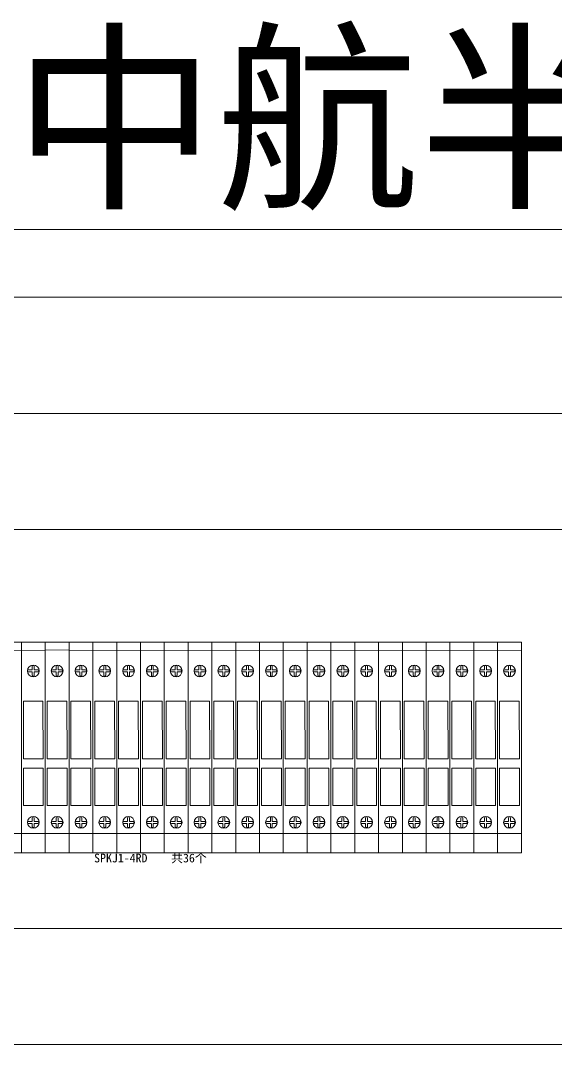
# Model space of a CAD drawing. Extents: x 38255 to 47052, y -6758 to -3353.
# Drawn here: x 43521 to 43798, y -4748 to -4219 of the extents above; entities that cross this region are included whole.
import ezdxf

# ---------------------------------------------------------------- set-up
doc = ezdxf.new("R2010")
doc.units = 0
doc.header["$MEASUREMENT"] = 0
doc.layers.add('frame', color=7, linetype='Continuous', lineweight=15)
doc.styles.add('样式 0', font='')
doc.styles.get('样式 0').set_extended_font_data('KaiTi_GB2312')
doc.dimstyles.new('AM_ISO', dxfattribs={"dimtxt": 5.5, "dimasz": 2.5, "dimexe": 1.25, "dimexo": 0.5, "dimgap": 0.5, "dimtad": 1, "dimdsep": 46, "dimtxsty": 'Standard', "dimcen": 0, "dimclrd": 5, "dimclre": 5, "dimclrt": 1, "dimadec": 0, "dimazin": 2, "dimtp": 0.1, "dimtm": 0.1, "dimtfac": 0.71, "dimtmove": 0, "dimatfit": 3, "dimfxl": 1, "dimlwd": -1, "dimlwe": -1, "dimarcsym": 0})

# ---------------------------------------------------------------- blocks, each defined once
blk = doc.blocks.new('*D158')
at = {"layer": 'Defpoints', "color": 0, "lineweight": 0}
for p in [(44638.88, -4326.81), (41758.88, -4361.88), (44638.88, -4361.88)]:
    blk.add_point(p, dxfattribs=at)
at = {"layer": 'frame', "color": 5}
for p, q in [((41758.88, -4361.38), (41758.88, -4325.56)), ((41761.38, -4326.81), (44636.38, -4326.81)), ((44638.88, -4361.38), (44638.88, -4325.56))]:
    blk.add_line(p, q, dxfattribs=at)
at = {"layer": 'frame', "color": 5, "lineweight": 0}
for points in [[(41761.38, -4326.4), (41761.38, -4327.23), (41758.88, -4326.81)], [(44636.38, -4327.23), (44636.38, -4326.4), (44638.88, -4326.81)]]:
    blk.add_solid(points, dxfattribs=at)
at = {"layer": 'frame', "color": 1, "lineweight": 0, "insert": (43203.95, -4323.56), "char_height": 5.5, "attachment_point": 5}
blk.add_mtext('2880', dxfattribs=at)

msp = doc.modelspace()

# ---------------------------------------------------------------- linework, layer by layer
at = {"lineweight": 0}
for p, q in [((43521.976, -4540.11), (43525.876, -4540.11)), ((43534.276, -4544.142), (43546.576, -4543.992)), ((43546.576, -4540.11), (43550.476, -4540.11)), ((43558.876, -4540.11), (43562.776, -4540.11)), ((43571.176, -4540.11), (43575.076, -4540.11)), ((43583.476, -4540.11), (43587.376, -4540.11)), ((43595.776, -4540.11), (43599.676, -4540.11)), ((43608.076, -4540.11), (43611.976, -4540.11)), ((43620.376, -4540.11), (43624.276, -4540.11)), ((43632.676, -4540.11), (43636.576, -4540.11)), ((43644.976, -4540.11), (43648.876, -4540.11)), ((43657.276, -4540.11), (43661.176, -4540.11)), ((43669.576, -4540.11), (43673.476, -4540.11)), ((43681.876, -4540.11), (43685.776, -4540.11)), ((43694.176, -4540.11), (43698.076, -4540.11)), ((43706.476, -4540.11), (43710.376, -4540.11)), ((43718.776, -4540.11), (43722.676, -4540.11)), ((43731.084, -4540.11), (43734.984, -4540.11)), ((43743.384, -4540.11), (43747.284, -4540.11)), ((43755.684, -4540.11), (43759.584, -4540.11)), ((43767.984, -4540.11), (43771.884, -4540.11)), ((43509.676, -4544.293), (43521.976, -4544.142)), ((43521.976, -4544.293), (43534.276, -4544.142)), ((43534.276, -4545.262), (43534.276, -4562.158)), ((43546.576, -4544.293), (43558.876, -4544.142)), ((43558.876, -4544.293), (43571.176, -4544.142)), ((43571.176, -4544.293), (43583.476, -4544.142)), ((43583.476, -4544.293), (43595.776, -4544.142)), ((43595.776, -4544.293), (43608.076, -4544.142)), ((43608.076, -4544.293), (43620.376, -4544.142)), ((43620.376, -4544.293), (43632.676, -4544.142)), ((43632.676, -4544.293), (43644.976, -4544.142)), ((43644.976, -4544.293), (43657.276, -4544.142)), ((43657.276, -4544.293), (43669.576, -4544.142)), ((43669.576, -4544.293), (43681.876, -4544.142)), ((43681.876, -4544.293), (43694.176, -4544.142)), ((43694.176, -4544.293), (43706.476, -4544.142)), ((43706.476, -4544.293), (43718.776, -4544.142)), ((43718.776, -4544.293), (43731.076, -4544.142)), ((43731.076, -4545.262), (43731.076, -4562.158)), ((43731.084, -4544.293), (43743.384, -4544.142)), ((43743.384, -4544.293), (43755.684, -4544.142)), ((43755.684, -4544.293), (43767.984, -4544.142)), ((43767.984, -4544.293), (43780.284, -4544.142)), ((43780.284, -4545.262), (43780.284, -4562.158)), ((43509.676, -4638.862), (43521.976, -4638.862)), ((43521.976, -4638.862), (43534.276, -4638.862)), ((43534.276, -4638.862), (43546.576, -4638.862)), ((43546.576, -4638.862), (43558.876, -4638.862)), ((43558.876, -4638.862), (43571.176, -4638.862)), ((43571.176, -4638.862), (43583.476, -4638.862)), ((43583.476, -4638.862), (43595.776, -4638.862)), ((43595.776, -4638.862), (43608.076, -4638.862)), ((43608.076, -4638.862), (43620.376, -4638.862)), ((43620.376, -4638.862), (43632.676, -4638.862)), ((43632.676, -4638.862), (43644.976, -4638.862)), ((43644.976, -4638.862), (43657.276, -4638.862)), ((43657.276, -4638.862), (43669.576, -4638.862)), ((43669.576, -4638.862), (43681.876, -4638.862)), ((43681.876, -4638.862), (43694.176, -4638.862)), ((43694.176, -4638.862), (43706.476, -4638.862)), ((43706.476, -4638.862), (43718.776, -4638.862)), ((43718.776, -4638.862), (43731.076, -4638.862)), ((43731.084, -4638.862), (43743.384, -4638.862)), ((43743.384, -4638.862), (43755.684, -4638.862)), ((43755.684, -4638.862), (43767.984, -4638.862)), ((43767.984, -4638.862), (43780.284, -4638.862))]:
    msp.add_line(p, q, dxfattribs=at)
for points in [[(43509.676, -4540.11), (43521.976, -4540.11), (43521.976, -4648.86), (43509.676, -4648.86)], [(43521.976, -4540.11), (43534.276, -4540.11), (43534.276, -4648.86), (43521.976, -4648.86)], [(43534.276, -4540.11), (43546.576, -4540.11), (43546.576, -4648.86), (43534.276, -4648.86)], [(43546.576, -4540.11), (43558.876, -4540.11), (43558.876, -4648.86), (43546.576, -4648.86)], [(43558.876, -4540.11), (43571.176, -4540.11), (43571.176, -4648.86), (43558.876, -4648.86)], [(43571.176, -4540.11), (43583.476, -4540.11), (43583.476, -4648.86), (43571.176, -4648.86)], [(43583.476, -4540.11), (43595.776, -4540.11), (43595.776, -4648.86), (43583.476, -4648.86)], [(43595.776, -4540.11), (43608.076, -4540.11), (43608.076, -4648.86), (43595.776, -4648.86)], [(43608.076, -4540.11), (43620.376, -4540.11), (43620.376, -4648.86), (43608.076, -4648.86)], [(43620.376, -4540.11), (43632.676, -4540.11), (43632.676, -4648.86), (43620.376, -4648.86)], [(43632.676, -4540.11), (43644.976, -4540.11), (43644.976, -4648.86), (43632.676, -4648.86)], [(43644.976, -4540.11), (43657.276, -4540.11), (43657.276, -4648.86), (43644.976, -4648.86)], [(43657.276, -4540.11), (43669.576, -4540.11), (43669.576, -4648.86), (43657.276, -4648.86)], [(43669.576, -4540.11), (43681.876, -4540.11), (43681.876, -4648.86), (43669.576, -4648.86)], [(43681.876, -4540.11), (43694.176, -4540.11), (43694.176, -4648.86), (43681.876, -4648.86)], [(43694.176, -4540.11), (43706.476, -4540.11), (43706.476, -4648.86), (43694.176, -4648.86)], [(43706.476, -4540.11), (43718.776, -4540.11), (43718.776, -4648.86), (43706.476, -4648.86)], [(43718.776, -4540.11), (43731.076, -4540.11), (43731.076, -4648.86), (43718.776, -4648.86)], [(43731.084, -4540.11), (43743.384, -4540.11), (43743.384, -4648.86), (43731.084, -4648.86)], [(43743.384, -4540.11), (43755.684, -4540.11), (43755.684, -4648.86), (43743.384, -4648.86)], [(43755.684, -4540.11), (43767.984, -4540.11), (43767.984, -4648.86), (43755.684, -4648.86)], [(43767.984, -4540.11), (43780.284, -4540.11), (43780.284, -4648.86), (43767.984, -4648.86)], [(43522.974, -4570.424), (43533.099, -4570.49), (43533.264, -4600.305), (43522.974, -4600.305)], [(43535.274, -4570.424), (43545.399, -4570.49), (43545.564, -4600.305), (43535.274, -4600.305)], [(43547.574, -4570.424), (43557.699, -4570.49), (43557.864, -4600.305), (43547.574, -4600.305)], [(43559.874, -4570.424), (43569.999, -4570.49), (43570.164, -4600.305), (43559.874, -4600.305)], [(43572.174, -4570.424), (43582.299, -4570.49), (43582.464, -4600.305), (43572.174, -4600.305)], [(43584.474, -4570.424), (43594.599, -4570.49), (43594.764, -4600.305), (43584.474, -4600.305)], [(43596.774, -4570.424), (43606.899, -4570.49), (43607.064, -4600.305), (43596.774, -4600.305)], [(43609.074, -4570.424), (43619.199, -4570.49), (43619.364, -4600.305), (43609.074, -4600.305)], [(43621.374, -4570.424), (43631.499, -4570.49), (43631.664, -4600.305), (43621.374, -4600.305)], [(43633.674, -4570.424), (43643.799, -4570.49), (43643.964, -4600.305), (43633.674, -4600.305)], [(43645.974, -4570.424), (43656.099, -4570.49), (43656.264, -4600.305), (43645.974, -4600.305)], [(43658.274, -4570.424), (43668.399, -4570.49), (43668.564, -4600.305), (43658.274, -4600.305)], [(43670.574, -4570.424), (43680.699, -4570.49), (43680.864, -4600.305), (43670.574, -4600.305)], [(43682.874, -4570.424), (43692.999, -4570.49), (43693.164, -4600.305), (43682.874, -4600.305)], [(43695.174, -4570.424), (43705.299, -4570.49), (43705.464, -4600.305), (43695.174, -4600.305)], [(43707.474, -4570.424), (43717.599, -4570.49), (43717.764, -4600.305), (43707.474, -4600.305)], [(43719.774, -4570.424), (43729.899, -4570.49), (43730.064, -4600.305), (43719.774, -4600.305)], [(43732.082, -4570.424), (43742.207, -4570.49), (43742.372, -4600.305), (43732.082, -4600.305)], [(43744.382, -4570.424), (43754.507, -4570.49), (43754.672, -4600.305), (43744.382, -4600.305)], [(43756.682, -4570.424), (43766.807, -4570.49), (43766.972, -4600.305), (43756.682, -4600.305)], [(43768.982, -4570.424), (43779.107, -4570.49), (43779.272, -4600.305), (43768.982, -4600.305)], [(43522.974, -4605.093), (43533.264, -4605.093), (43533.264, -4624.382), (43522.974, -4624.382)], [(43535.274, -4605.093), (43545.564, -4605.093), (43545.564, -4624.382), (43535.274, -4624.382)], [(43547.574, -4605.093), (43557.864, -4605.093), (43557.864, -4624.382), (43547.574, -4624.382)], [(43559.874, -4605.093), (43570.164, -4605.093), (43570.164, -4624.382), (43559.874, -4624.382)], [(43572.174, -4605.093), (43582.464, -4605.093), (43582.464, -4624.382), (43572.174, -4624.382)], [(43584.474, -4605.093), (43594.764, -4605.093), (43594.764, -4624.382), (43584.474, -4624.382)], [(43596.774, -4605.093), (43607.064, -4605.093), (43607.064, -4624.382), (43596.774, -4624.382)], [(43609.074, -4605.093), (43619.364, -4605.093), (43619.364, -4624.382), (43609.074, -4624.382)], [(43621.374, -4605.093), (43631.664, -4605.093), (43631.664, -4624.382), (43621.374, -4624.382)], [(43633.674, -4605.093), (43643.964, -4605.093), (43643.964, -4624.382), (43633.674, -4624.382)], [(43645.974, -4605.093), (43656.264, -4605.093), (43656.264, -4624.382), (43645.974, -4624.382)], [(43658.274, -4605.093), (43668.564, -4605.093), (43668.564, -4624.382), (43658.274, -4624.382)], [(43670.574, -4605.093), (43680.864, -4605.093), (43680.864, -4624.382), (43670.574, -4624.382)], [(43682.874, -4605.093), (43693.164, -4605.093), (43693.164, -4624.382), (43682.874, -4624.382)], [(43695.174, -4605.093), (43705.464, -4605.093), (43705.464, -4624.382), (43695.174, -4624.382)], [(43707.474, -4605.093), (43717.764, -4605.093), (43717.764, -4624.382), (43707.474, -4624.382)], [(43719.774, -4605.093), (43730.064, -4605.093), (43730.064, -4624.382), (43719.774, -4624.382)], [(43732.082, -4605.093), (43742.372, -4605.093), (43742.372, -4624.382), (43732.082, -4624.382)], [(43744.382, -4605.093), (43754.672, -4605.093), (43754.672, -4624.382), (43744.382, -4624.382)], [(43756.682, -4605.093), (43766.972, -4605.093), (43766.972, -4624.382), (43756.682, -4624.382)], [(43768.982, -4605.093), (43779.272, -4605.093), (43779.272, -4624.382), (43768.982, -4624.382)]]:
    msp.add_lwpolyline(points, close=True, dxfattribs=at)
for points in [[(43525.681, -4554.4), (43527.181, -4554.4), (43527.577, -4554.402)], [(43527.585, -4554.395), (43527.585, -4552.5)], [(43528.593, -4552.5), (43528.593, -4552.5), (43528.593, -4554.395)], [(43528.593, -4554.395), (43530.093, -4554.395), (43530.488, -4554.397)], [(43537.981, -4554.4), (43539.481, -4554.4), (43539.877, -4554.402)], [(43539.885, -4554.395), (43539.885, -4552.5)], [(43540.893, -4552.5), (43540.893, -4552.5), (43540.893, -4554.395)], [(43540.893, -4554.395), (43542.393, -4554.395), (43542.788, -4554.397)], [(43550.281, -4554.4), (43551.781, -4554.4), (43552.177, -4554.402)], [(43552.185, -4554.395), (43552.185, -4552.5)], [(43553.193, -4552.5), (43553.193, -4552.5), (43553.193, -4554.395)], [(43553.193, -4554.395), (43554.693, -4554.395), (43555.088, -4554.397)], [(43562.581, -4554.4), (43564.081, -4554.4), (43564.477, -4554.402)], [(43564.485, -4554.395), (43564.485, -4552.5)], [(43565.493, -4552.5), (43565.493, -4552.5), (43565.493, -4554.395)], [(43565.493, -4554.395), (43566.993, -4554.395), (43567.388, -4554.397)], [(43574.881, -4554.4), (43576.381, -4554.4), (43576.777, -4554.402)], [(43576.785, -4554.395), (43576.785, -4552.5)], [(43577.793, -4552.5), (43577.793, -4552.5), (43577.793, -4554.395)], [(43577.793, -4554.395), (43579.293, -4554.395), (43579.688, -4554.397)], [(43587.181, -4554.4), (43588.681, -4554.4), (43589.077, -4554.402)], [(43589.085, -4554.395), (43589.085, -4552.5)], [(43590.093, -4552.5), (43590.093, -4552.5), (43590.093, -4554.395)], [(43590.093, -4554.395), (43591.593, -4554.395), (43591.988, -4554.397)], [(43599.481, -4554.4), (43600.981, -4554.4), (43601.377, -4554.402)], [(43601.385, -4554.395), (43601.385, -4552.5)], [(43602.393, -4552.5), (43602.393, -4552.5), (43602.393, -4554.395)], [(43602.393, -4554.395), (43603.893, -4554.395), (43604.288, -4554.397)], [(43611.781, -4554.4), (43613.281, -4554.4), (43613.677, -4554.402)], [(43613.685, -4554.395), (43613.685, -4552.5)], [(43614.693, -4552.5), (43614.693, -4552.5), (43614.693, -4554.395)], [(43614.693, -4554.395), (43616.193, -4554.395), (43616.588, -4554.397)], [(43624.081, -4554.4), (43625.581, -4554.4), (43625.977, -4554.402)], [(43625.985, -4554.395), (43625.985, -4552.5)], [(43626.993, -4552.5), (43626.993, -4552.5), (43626.993, -4554.395)], [(43626.993, -4554.395), (43628.493, -4554.395), (43628.888, -4554.397)], [(43636.381, -4554.4), (43637.881, -4554.4), (43638.277, -4554.402)], [(43638.285, -4554.395), (43638.285, -4552.5)], [(43639.293, -4552.5), (43639.293, -4552.5), (43639.293, -4554.395)], [(43639.293, -4554.395), (43640.793, -4554.395), (43641.188, -4554.397)], [(43648.681, -4554.4), (43650.181, -4554.4), (43650.577, -4554.402)], [(43650.585, -4554.395), (43650.585, -4552.5)], [(43651.593, -4552.5), (43651.593, -4552.5), (43651.593, -4554.395)], [(43651.593, -4554.395), (43653.093, -4554.395), (43653.488, -4554.397)], [(43660.981, -4554.4), (43662.481, -4554.4), (43662.877, -4554.402)], [(43662.885, -4554.395), (43662.885, -4552.5)], [(43663.893, -4552.5), (43663.893, -4552.5), (43663.893, -4554.395)], [(43663.893, -4554.395), (43665.393, -4554.395), (43665.788, -4554.397)], [(43673.281, -4554.4), (43674.781, -4554.4), (43675.177, -4554.402)], [(43675.185, -4554.395), (43675.185, -4552.5)], [(43676.193, -4552.5), (43676.193, -4552.5), (43676.193, -4554.395)], [(43676.193, -4554.395), (43677.693, -4554.395), (43678.088, -4554.397)], [(43685.581, -4554.4), (43687.081, -4554.4), (43687.477, -4554.402)], [(43687.485, -4554.395), (43687.485, -4552.5)], [(43688.493, -4552.5), (43688.493, -4552.5), (43688.493, -4554.395)], [(43688.493, -4554.395), (43689.993, -4554.395), (43690.388, -4554.397)], [(43697.881, -4554.4), (43699.381, -4554.4), (43699.777, -4554.402)], [(43699.785, -4554.395), (43699.785, -4552.5)], [(43700.793, -4552.5), (43700.793, -4552.5), (43700.793, -4554.395)], [(43700.793, -4554.395), (43702.293, -4554.395), (43702.688, -4554.397)], [(43710.181, -4554.4), (43711.681, -4554.4), (43712.077, -4554.402)], [(43712.085, -4554.395), (43712.085, -4552.5)], [(43713.093, -4552.5), (43713.093, -4552.5), (43713.093, -4554.395)], [(43713.093, -4554.395), (43714.593, -4554.395), (43714.988, -4554.397)], [(43722.481, -4554.4), (43723.981, -4554.4), (43724.377, -4554.402)], [(43724.385, -4554.395), (43724.385, -4552.5)], [(43725.393, -4552.5), (43725.393, -4552.5), (43725.393, -4554.395)], [(43725.393, -4554.395), (43726.893, -4554.395), (43727.288, -4554.397)], [(43734.789, -4554.4), (43736.289, -4554.4), (43736.685, -4554.402)], [(43736.693, -4554.395), (43736.693, -4552.5)], [(43737.701, -4552.5), (43737.701, -4552.5), (43737.701, -4554.395)], [(43737.701, -4554.395), (43739.201, -4554.395), (43739.597, -4554.397)], [(43747.089, -4554.4), (43748.589, -4554.4), (43748.985, -4554.402)], [(43748.993, -4554.395), (43748.993, -4552.5)], [(43750.001, -4552.5), (43750.001, -4552.5), (43750.001, -4554.395)], [(43750.001, -4554.395), (43751.501, -4554.395), (43751.897, -4554.397)], [(43759.389, -4554.4), (43760.889, -4554.4), (43761.285, -4554.402)], [(43761.293, -4554.395), (43761.293, -4552.5)], [(43762.301, -4552.5), (43762.301, -4552.5), (43762.301, -4554.395)], [(43762.301, -4554.395), (43763.801, -4554.395), (43764.197, -4554.397)], [(43771.689, -4554.4), (43773.189, -4554.4), (43773.585, -4554.402)], [(43773.593, -4554.395), (43773.593, -4552.5)], [(43774.601, -4552.5), (43774.601, -4552.5), (43774.601, -4554.395)], [(43774.601, -4554.395), (43776.101, -4554.395), (43776.497, -4554.397)], [(43527.577, -4555.407), (43525.681, -4555.405)], [(43527.591, -4557.177), (43527.585, -4557.177), (43527.585, -4555.399)], [(43530.488, -4555.402), (43528.593, -4555.4)], [(43528.593, -4555.4), (43528.593, -4557.177)], [(43539.877, -4555.407), (43537.981, -4555.405)], [(43539.891, -4557.177), (43539.885, -4557.177), (43539.885, -4555.399)], [(43542.788, -4555.402), (43540.893, -4555.4)], [(43540.893, -4555.4), (43540.893, -4557.177)], [(43552.177, -4555.407), (43550.281, -4555.405)], [(43552.191, -4557.177), (43552.185, -4557.177), (43552.185, -4555.399)], [(43555.088, -4555.402), (43553.193, -4555.4)], [(43553.193, -4555.4), (43553.193, -4557.177)], [(43564.477, -4555.407), (43562.581, -4555.405)], [(43564.491, -4557.177), (43564.485, -4557.177), (43564.485, -4555.399)], [(43567.388, -4555.402), (43565.493, -4555.4)], [(43565.493, -4555.4), (43565.493, -4557.177)], [(43576.777, -4555.407), (43574.881, -4555.405)], [(43576.791, -4557.177), (43576.785, -4557.177), (43576.785, -4555.399)], [(43579.688, -4555.402), (43577.793, -4555.4)], [(43577.793, -4555.4), (43577.793, -4557.177)], [(43589.077, -4555.407), (43587.181, -4555.405)], [(43589.091, -4557.177), (43589.085, -4557.177), (43589.085, -4555.399)], [(43591.988, -4555.402), (43590.093, -4555.4)], [(43590.093, -4555.4), (43590.093, -4557.177)], [(43601.377, -4555.407), (43599.481, -4555.405)], [(43601.391, -4557.177), (43601.385, -4557.177), (43601.385, -4555.399)], [(43604.288, -4555.402), (43602.393, -4555.4)], [(43602.393, -4555.4), (43602.393, -4557.177)], [(43613.677, -4555.407), (43611.781, -4555.405)], [(43613.691, -4557.177), (43613.685, -4557.177), (43613.685, -4555.399)], [(43616.588, -4555.402), (43614.693, -4555.4)], [(43614.693, -4555.4), (43614.693, -4557.177)], [(43625.977, -4555.407), (43624.081, -4555.405)], [(43625.991, -4557.177), (43625.985, -4557.177), (43625.985, -4555.399)], [(43628.888, -4555.402), (43626.993, -4555.4)], [(43626.993, -4555.4), (43626.993, -4557.177)], [(43638.277, -4555.407), (43636.381, -4555.405)], [(43638.291, -4557.177), (43638.285, -4557.177), (43638.285, -4555.399)], [(43641.188, -4555.402), (43639.293, -4555.4)], [(43639.293, -4555.4), (43639.293, -4557.177)], [(43650.577, -4555.407), (43648.681, -4555.405)], [(43650.591, -4557.177), (43650.585, -4557.177), (43650.585, -4555.399)], [(43653.488, -4555.402), (43651.593, -4555.4)], [(43651.593, -4555.4), (43651.593, -4557.177)], [(43662.877, -4555.407), (43660.981, -4555.405)], [(43662.891, -4557.177), (43662.885, -4557.177), (43662.885, -4555.399)], [(43665.788, -4555.402), (43663.893, -4555.4)], [(43663.893, -4555.4), (43663.893, -4557.177)], [(43675.177, -4555.407), (43673.281, -4555.405)], [(43675.191, -4557.177), (43675.185, -4557.177), (43675.185, -4555.399)], [(43678.088, -4555.402), (43676.193, -4555.4)], [(43676.193, -4555.4), (43676.193, -4557.177)], [(43687.477, -4555.407), (43685.581, -4555.405)], [(43687.491, -4557.177), (43687.485, -4557.177), (43687.485, -4555.399)], [(43690.388, -4555.402), (43688.493, -4555.4)], [(43688.493, -4555.4), (43688.493, -4557.177)], [(43699.777, -4555.407), (43697.881, -4555.405)], [(43699.791, -4557.177), (43699.785, -4557.177), (43699.785, -4555.399)], [(43702.688, -4555.402), (43700.793, -4555.4)], [(43700.793, -4555.4), (43700.793, -4557.177)], [(43712.077, -4555.407), (43710.181, -4555.405)], [(43712.091, -4557.177), (43712.085, -4557.177), (43712.085, -4555.399)], [(43714.988, -4555.402), (43713.093, -4555.4)], [(43713.093, -4555.4), (43713.093, -4557.177)], [(43724.377, -4555.407), (43722.481, -4555.405)], [(43724.391, -4557.177), (43724.385, -4557.177), (43724.385, -4555.399)], [(43727.288, -4555.402), (43725.393, -4555.4)], [(43725.393, -4555.4), (43725.393, -4557.177)], [(43736.685, -4555.407), (43734.789, -4555.405)], [(43736.699, -4557.177), (43736.693, -4557.177), (43736.693, -4555.399)], [(43737.701, -4555.4), (43737.701, -4557.177)], [(43739.597, -4555.402), (43737.701, -4555.4)], [(43748.985, -4555.407), (43747.089, -4555.405)], [(43748.999, -4557.177), (43748.993, -4557.177), (43748.993, -4555.399)], [(43750.001, -4555.4), (43750.001, -4557.177)], [(43751.897, -4555.402), (43750.001, -4555.4)], [(43761.285, -4555.407), (43759.389, -4555.405)], [(43761.299, -4557.177), (43761.293, -4557.177), (43761.293, -4555.399)], [(43762.301, -4555.4), (43762.301, -4557.177)], [(43764.197, -4555.402), (43762.301, -4555.4)], [(43773.585, -4555.407), (43771.689, -4555.405)], [(43773.599, -4557.177), (43773.593, -4557.177), (43773.593, -4555.399)], [(43774.601, -4555.4), (43774.601, -4557.177)], [(43776.497, -4555.402), (43774.601, -4555.4)], [(43525.682, -4632.636), (43527.182, -4632.636), (43527.578, -4632.638)], [(43527.578, -4633.644), (43525.682, -4633.641)], [(43527.586, -4632.631), (43527.586, -4630.737)], [(43527.592, -4635.413), (43527.586, -4635.413), (43527.586, -4633.635)], [(43528.594, -4630.737), (43528.594, -4630.737), (43528.594, -4632.631)], [(43528.594, -4632.631), (43530.094, -4632.631), (43530.49, -4632.633)], [(43530.49, -4633.639), (43528.594, -4633.636)], [(43528.594, -4633.636), (43528.594, -4635.413)], [(43537.982, -4632.636), (43539.482, -4632.636), (43539.878, -4632.638)], [(43539.878, -4633.644), (43537.982, -4633.641)], [(43539.886, -4632.631), (43539.886, -4630.737)], [(43539.892, -4635.413), (43539.886, -4635.413), (43539.886, -4633.635)], [(43540.894, -4630.737), (43540.894, -4630.737), (43540.894, -4632.631)], [(43540.894, -4632.631), (43542.394, -4632.631), (43542.79, -4632.633)], [(43542.79, -4633.639), (43540.894, -4633.636)], [(43540.894, -4633.636), (43540.894, -4635.413)], [(43550.282, -4632.636), (43551.782, -4632.636), (43552.178, -4632.638)], [(43552.178, -4633.644), (43550.282, -4633.641)], [(43552.186, -4632.631), (43552.186, -4630.737)], [(43552.192, -4635.413), (43552.186, -4635.413), (43552.186, -4633.635)], [(43553.194, -4630.737), (43553.194, -4630.737), (43553.194, -4632.631)], [(43553.194, -4632.631), (43554.694, -4632.631), (43555.09, -4632.633)], [(43555.09, -4633.639), (43553.194, -4633.636)], [(43553.194, -4633.636), (43553.194, -4635.413)], [(43562.582, -4632.636), (43564.082, -4632.636), (43564.478, -4632.638)], [(43564.478, -4633.644), (43562.582, -4633.641)], [(43564.486, -4632.631), (43564.486, -4630.737)], [(43564.492, -4635.413), (43564.486, -4635.413), (43564.486, -4633.635)], [(43565.494, -4630.737), (43565.494, -4630.737), (43565.494, -4632.631)], [(43565.494, -4632.631), (43566.994, -4632.631), (43567.39, -4632.633)], [(43567.39, -4633.639), (43565.494, -4633.636)], [(43565.494, -4633.636), (43565.494, -4635.413)], [(43574.882, -4632.636), (43576.382, -4632.636), (43576.778, -4632.638)], [(43576.778, -4633.644), (43574.882, -4633.641)], [(43576.786, -4632.631), (43576.786, -4630.737)], [(43576.792, -4635.413), (43576.786, -4635.413), (43576.786, -4633.635)], [(43577.794, -4630.737), (43577.794, -4630.737), (43577.794, -4632.631)], [(43577.794, -4632.631), (43579.294, -4632.631), (43579.69, -4632.633)], [(43579.69, -4633.639), (43577.794, -4633.636)], [(43577.794, -4633.636), (43577.794, -4635.413)], [(43587.182, -4632.636), (43588.682, -4632.636), (43589.078, -4632.638)], [(43589.078, -4633.644), (43587.182, -4633.641)], [(43589.086, -4632.631), (43589.086, -4630.737)], [(43589.092, -4635.413), (43589.086, -4635.413), (43589.086, -4633.635)], [(43590.094, -4630.737), (43590.094, -4630.737), (43590.094, -4632.631)], [(43590.094, -4632.631), (43591.594, -4632.631), (43591.99, -4632.633)], [(43591.99, -4633.639), (43590.094, -4633.636)], [(43590.094, -4633.636), (43590.094, -4635.413)], [(43599.482, -4632.636), (43600.982, -4632.636), (43601.378, -4632.638)], [(43601.378, -4633.644), (43599.482, -4633.641)], [(43601.386, -4632.631), (43601.386, -4630.737)], [(43601.392, -4635.413), (43601.386, -4635.413), (43601.386, -4633.635)], [(43602.394, -4630.737), (43602.394, -4630.737), (43602.394, -4632.631)], [(43602.394, -4632.631), (43603.894, -4632.631), (43604.29, -4632.633)], [(43604.29, -4633.639), (43602.394, -4633.636)], [(43602.394, -4633.636), (43602.394, -4635.413)], [(43611.782, -4632.636), (43613.282, -4632.636), (43613.678, -4632.638)], [(43613.678, -4633.644), (43611.782, -4633.641)], [(43613.686, -4632.631), (43613.686, -4630.737)], [(43613.692, -4635.413), (43613.686, -4635.413), (43613.686, -4633.635)], [(43614.694, -4630.737), (43614.694, -4630.737), (43614.694, -4632.631)], [(43614.694, -4632.631), (43616.194, -4632.631), (43616.59, -4632.633)], [(43616.59, -4633.639), (43614.694, -4633.636)], [(43614.694, -4633.636), (43614.694, -4635.413)], [(43624.082, -4632.636), (43625.582, -4632.636), (43625.978, -4632.638)], [(43625.978, -4633.644), (43624.082, -4633.641)], [(43625.986, -4632.631), (43625.986, -4630.737)], [(43625.992, -4635.413), (43625.986, -4635.413), (43625.986, -4633.635)], [(43626.994, -4630.737), (43626.994, -4630.737), (43626.994, -4632.631)], [(43626.994, -4632.631), (43628.494, -4632.631), (43628.89, -4632.633)], [(43628.89, -4633.639), (43626.994, -4633.636)], [(43626.994, -4633.636), (43626.994, -4635.413)], [(43636.382, -4632.636), (43637.882, -4632.636), (43638.278, -4632.638)], [(43638.278, -4633.644), (43636.382, -4633.641)], [(43638.286, -4632.631), (43638.286, -4630.737)], [(43638.292, -4635.413), (43638.286, -4635.413), (43638.286, -4633.635)], [(43639.294, -4630.737), (43639.294, -4630.737), (43639.294, -4632.631)], [(43639.294, -4632.631), (43640.794, -4632.631), (43641.19, -4632.633)], [(43641.19, -4633.639), (43639.294, -4633.636)], [(43639.294, -4633.636), (43639.294, -4635.413)], [(43648.682, -4632.636), (43650.182, -4632.636), (43650.578, -4632.638)], [(43650.578, -4633.644), (43648.682, -4633.641)], [(43650.586, -4632.631), (43650.586, -4630.737)], [(43650.592, -4635.413), (43650.586, -4635.413), (43650.586, -4633.635)], [(43651.594, -4630.737), (43651.594, -4630.737), (43651.594, -4632.631)], [(43651.594, -4632.631), (43653.094, -4632.631), (43653.49, -4632.633)], [(43653.49, -4633.639), (43651.594, -4633.636)], [(43651.594, -4633.636), (43651.594, -4635.413)], [(43660.982, -4632.636), (43662.482, -4632.636), (43662.878, -4632.638)], [(43662.878, -4633.644), (43660.982, -4633.641)], [(43662.886, -4632.631), (43662.886, -4630.737)], [(43662.892, -4635.413), (43662.886, -4635.413), (43662.886, -4633.635)], [(43663.894, -4630.737), (43663.894, -4630.737), (43663.894, -4632.631)], [(43663.894, -4632.631), (43665.394, -4632.631), (43665.79, -4632.633)], [(43665.79, -4633.639), (43663.894, -4633.636)], [(43663.894, -4633.636), (43663.894, -4635.413)], [(43673.282, -4632.636), (43674.782, -4632.636), (43675.178, -4632.638)], [(43675.178, -4633.644), (43673.282, -4633.641)], [(43675.186, -4632.631), (43675.186, -4630.737)], [(43675.192, -4635.413), (43675.186, -4635.413), (43675.186, -4633.635)], [(43676.194, -4630.737), (43676.194, -4630.737), (43676.194, -4632.631)], [(43676.194, -4632.631), (43677.694, -4632.631), (43678.09, -4632.633)], [(43678.09, -4633.639), (43676.194, -4633.636)], [(43676.194, -4633.636), (43676.194, -4635.413)], [(43685.582, -4632.636), (43687.082, -4632.636), (43687.478, -4632.638)], [(43687.478, -4633.644), (43685.582, -4633.641)], [(43687.486, -4632.631), (43687.486, -4630.737)], [(43687.492, -4635.413), (43687.486, -4635.413), (43687.486, -4633.635)], [(43688.494, -4630.737), (43688.494, -4630.737), (43688.494, -4632.631)], [(43688.494, -4632.631), (43689.994, -4632.631), (43690.39, -4632.633)], [(43690.39, -4633.639), (43688.494, -4633.636)], [(43688.494, -4633.636), (43688.494, -4635.413)], [(43697.882, -4632.636), (43699.382, -4632.636), (43699.778, -4632.638)], [(43699.778, -4633.644), (43697.882, -4633.641)], [(43699.786, -4632.631), (43699.786, -4630.737)], [(43699.792, -4635.413), (43699.786, -4635.413), (43699.786, -4633.635)], [(43700.794, -4630.737), (43700.794, -4630.737), (43700.794, -4632.631)], [(43700.794, -4632.631), (43702.294, -4632.631), (43702.69, -4632.633)], [(43702.69, -4633.639), (43700.794, -4633.636)], [(43700.794, -4633.636), (43700.794, -4635.413)], [(43710.182, -4632.636), (43711.682, -4632.636), (43712.078, -4632.638)], [(43712.078, -4633.644), (43710.182, -4633.641)], [(43712.086, -4632.631), (43712.086, -4630.737)], [(43712.092, -4635.413), (43712.086, -4635.413), (43712.086, -4633.635)], [(43713.094, -4630.737), (43713.094, -4630.737), (43713.094, -4632.631)], [(43713.094, -4632.631), (43714.594, -4632.631), (43714.99, -4632.633)], [(43714.99, -4633.639), (43713.094, -4633.636)], [(43713.094, -4633.636), (43713.094, -4635.413)], [(43722.482, -4632.636), (43723.982, -4632.636), (43724.378, -4632.638)], [(43724.378, -4633.644), (43722.482, -4633.641)], [(43724.386, -4632.631), (43724.386, -4630.737)], [(43724.392, -4635.413), (43724.386, -4635.413), (43724.386, -4633.635)], [(43725.394, -4630.737), (43725.394, -4630.737), (43725.394, -4632.631)], [(43725.394, -4632.631), (43726.894, -4632.631), (43727.29, -4632.633)], [(43727.29, -4633.639), (43725.394, -4633.636)], [(43725.394, -4633.636), (43725.394, -4635.413)], [(43734.791, -4632.636), (43736.291, -4632.636), (43736.686, -4632.638)], [(43736.686, -4633.644), (43734.791, -4633.641)], [(43736.694, -4632.631), (43736.694, -4630.737)], [(43736.7, -4635.413), (43736.694, -4635.413), (43736.694, -4633.635)], [(43737.702, -4630.737), (43737.702, -4630.737), (43737.702, -4632.631)], [(43737.702, -4632.631), (43739.202, -4632.631), (43739.598, -4632.633)], [(43739.598, -4633.639), (43737.702, -4633.636)], [(43737.702, -4633.636), (43737.702, -4635.413)], [(43747.091, -4632.636), (43748.591, -4632.636), (43748.986, -4632.638)], [(43748.986, -4633.644), (43747.091, -4633.641)], [(43748.994, -4632.631), (43748.994, -4630.737)], [(43749, -4635.413), (43748.994, -4635.413), (43748.994, -4633.635)], [(43750.002, -4630.737), (43750.002, -4630.737), (43750.002, -4632.631)], [(43750.002, -4632.631), (43751.502, -4632.631), (43751.898, -4632.633)], [(43751.898, -4633.639), (43750.002, -4633.636)], [(43750.002, -4633.636), (43750.002, -4635.413)], [(43759.391, -4632.636), (43760.891, -4632.636), (43761.286, -4632.638)], [(43761.286, -4633.644), (43759.391, -4633.641)], [(43761.294, -4632.631), (43761.294, -4630.737)], [(43761.3, -4635.413), (43761.294, -4635.413), (43761.294, -4633.635)], [(43762.302, -4630.737), (43762.302, -4630.737), (43762.302, -4632.631)], [(43762.302, -4632.631), (43763.802, -4632.631), (43764.198, -4632.633)], [(43764.198, -4633.639), (43762.302, -4633.636)], [(43762.302, -4633.636), (43762.302, -4635.413)], [(43771.691, -4632.636), (43773.191, -4632.636), (43773.586, -4632.638)], [(43773.586, -4633.644), (43771.691, -4633.641)], [(43773.594, -4632.631), (43773.594, -4630.737)], [(43773.6, -4635.413), (43773.594, -4635.413), (43773.594, -4633.635)], [(43774.602, -4630.737), (43774.602, -4630.737), (43774.602, -4632.631)], [(43774.602, -4632.631), (43776.102, -4632.631), (43776.498, -4632.633)], [(43776.498, -4633.639), (43774.602, -4633.636)], [(43774.602, -4633.636), (43774.602, -4635.413)]]:
    msp.add_lwpolyline(points, dxfattribs=at)
for centre in [(43528.125, -4554.887), (43540.425, -4554.887), (43552.725, -4554.887), (43565.025, -4554.887), (43577.325, -4554.887), (43589.625, -4554.887), (43601.925, -4554.887), (43614.225, -4554.887), (43626.525, -4554.887), (43638.825, -4554.887), (43651.125, -4554.887), (43663.425, -4554.887), (43675.725, -4554.887), (43688.025, -4554.887), (43700.325, -4554.887), (43712.625, -4554.887), (43724.925, -4554.887), (43737.233, -4554.887), (43749.533, -4554.887), (43761.833, -4554.887), (43774.133, -4554.887), (43528.126, -4633.124), (43540.426, -4633.124), (43552.726, -4633.124), (43565.026, -4633.124), (43577.326, -4633.124), (43589.626, -4633.124), (43601.926, -4633.124), (43614.226, -4633.124), (43626.526, -4633.124), (43638.826, -4633.124), (43651.126, -4633.124), (43663.426, -4633.124), (43675.726, -4633.124), (43688.026, -4633.124), (43700.326, -4633.124), (43712.626, -4633.124), (43724.926, -4633.124), (43737.234, -4633.124), (43749.534, -4633.124), (43761.834, -4633.124), (43774.134, -4633.124)]:
    msp.add_circle(centre, 3.036, dxfattribs=at)
for centre, radius, start, end in [((43525.681, -4554.9), 0.501, 90, 270), ((43528.086, -4552.5), 0.501, 0, 180), ((43530.492, -4554.901), 0.501, 269.56238, 89.67132), ((43537.981, -4554.9), 0.501, 90, 270), ((43540.386, -4552.5), 0.501, 0, 180), ((43542.792, -4554.901), 0.501, 269.56238, 89.67132), ((43550.281, -4554.9), 0.501, 90, 270), ((43552.686, -4552.5), 0.501, 0, 180), ((43555.092, -4554.901), 0.501, 269.56238, 89.67132), ((43562.581, -4554.9), 0.501, 90, 270), ((43564.986, -4552.5), 0.501, 0, 180), ((43567.392, -4554.901), 0.501, 269.56238, 89.67132), ((43574.881, -4554.9), 0.501, 90, 270), ((43577.286, -4552.5), 0.501, 0, 180), ((43579.692, -4554.901), 0.501, 269.56238, 89.67132), ((43587.181, -4554.9), 0.501, 90, 270), ((43589.586, -4552.5), 0.501, 0, 180), ((43591.992, -4554.901), 0.501, 269.56238, 89.67132), ((43599.481, -4554.9), 0.501, 90, 270), ((43601.886, -4552.5), 0.501, 0, 180), ((43604.292, -4554.901), 0.501, 269.56238, 89.67132), ((43611.781, -4554.9), 0.501, 90, 270), ((43614.186, -4552.5), 0.501, 0, 180), ((43616.592, -4554.901), 0.501, 269.56238, 89.67132), ((43624.081, -4554.9), 0.501, 90, 270), ((43626.486, -4552.5), 0.501, 0, 180), ((43628.892, -4554.901), 0.501, 269.56238, 89.67132), ((43636.381, -4554.9), 0.501, 90, 270), ((43638.786, -4552.5), 0.501, 0, 180), ((43641.192, -4554.901), 0.501, 269.56238, 89.67132), ((43648.681, -4554.9), 0.501, 90, 270), ((43651.086, -4552.5), 0.501, 0, 180), ((43653.492, -4554.901), 0.501, 269.56238, 89.67132), ((43660.981, -4554.9), 0.501, 90, 270), ((43663.386, -4552.5), 0.501, 0, 180), ((43665.792, -4554.901), 0.501, 269.56238, 89.67132), ((43673.281, -4554.9), 0.501, 90, 270), ((43675.686, -4552.5), 0.501, 0, 180), ((43678.092, -4554.901), 0.501, 269.56238, 89.67132), ((43685.581, -4554.9), 0.501, 90, 270), ((43687.986, -4552.5), 0.501, 0, 180), ((43690.392, -4554.901), 0.501, 269.56238, 89.67132), ((43697.881, -4554.9), 0.501, 90, 270), ((43700.286, -4552.5), 0.501, 0, 180), ((43702.692, -4554.901), 0.501, 269.56238, 89.67132), ((43710.181, -4554.9), 0.501, 90, 270), ((43712.586, -4552.5), 0.501, 0, 180), ((43714.992, -4554.901), 0.501, 269.56238, 89.67132), ((43722.481, -4554.9), 0.501, 90, 270), ((43724.886, -4552.5), 0.501, 0, 180), ((43727.292, -4554.901), 0.501, 269.56238, 89.67132), ((43737.194, -4552.5), 0.501, 0, 180), ((43739.6, -4554.901), 0.501, 269.56238, 89.67132), ((43747.089, -4554.9), 0.501, 90, 270), ((43749.494, -4552.5), 0.501, 0, 180), ((43751.9, -4554.901), 0.501, 269.56238, 89.67132), ((43759.389, -4554.9), 0.501, 90, 270), ((43761.794, -4552.5), 0.501, 0, 180), ((43764.2, -4554.901), 0.501, 269.56238, 89.67132), ((43771.689, -4554.9), 0.501, 90, 270), ((43774.094, -4552.5), 0.501, 0, 180), ((43776.5, -4554.901), 0.501, 269.56238, 89.67132), ((43528.062, -4554.951), 2.25, 257.76427, 257.93591), ((43528.092, -4557.177), 0.501, 177.13099, 4.40977), ((43528.062, -4554.951), 2.25, 283.60485, 283.64369), ((43540.362, -4554.951), 2.25, 257.76427, 257.93591), ((43540.392, -4557.177), 0.501, 177.13099, 4.40977), ((43540.362, -4554.951), 2.25, 283.60485, 283.64369), ((43552.662, -4554.951), 2.25, 257.76427, 257.93591), ((43552.692, -4557.177), 0.501, 177.13099, 4.40977), ((43552.662, -4554.951), 2.25, 283.60485, 283.64369), ((43564.962, -4554.951), 2.25, 257.76427, 257.93591), ((43564.992, -4557.177), 0.501, 177.13099, 4.40977), ((43564.962, -4554.951), 2.25, 283.60485, 283.64369), ((43577.262, -4554.951), 2.25, 257.76427, 257.93591), ((43577.292, -4557.177), 0.501, 177.13099, 4.40977), ((43577.262, -4554.951), 2.25, 283.60485, 283.64369), ((43589.562, -4554.951), 2.25, 257.76427, 257.93591), ((43589.592, -4557.177), 0.501, 177.13099, 4.40977), ((43589.562, -4554.951), 2.25, 283.60485, 283.64369), ((43601.862, -4554.951), 2.25, 257.76427, 257.93591), ((43601.892, -4557.177), 0.501, 177.13099, 4.40977), ((43601.862, -4554.951), 2.25, 283.60485, 283.64369), ((43614.162, -4554.951), 2.25, 257.76427, 257.93591), ((43614.192, -4557.177), 0.501, 177.13099, 4.40977), ((43614.162, -4554.951), 2.25, 283.60485, 283.64369), ((43626.462, -4554.951), 2.25, 257.76427, 257.93591), ((43626.492, -4557.177), 0.501, 177.13099, 4.40977), ((43626.462, -4554.951), 2.25, 283.60485, 283.64369), ((43638.762, -4554.951), 2.25, 257.76427, 257.93591), ((43638.792, -4557.177), 0.501, 177.13099, 4.40977), ((43638.762, -4554.951), 2.25, 283.60485, 283.64369), ((43651.062, -4554.951), 2.25, 257.76427, 257.93591), ((43651.092, -4557.177), 0.501, 177.13099, 4.40977), ((43651.062, -4554.951), 2.25, 283.60485, 283.64369), ((43663.362, -4554.951), 2.25, 257.76427, 257.93591), ((43663.392, -4557.177), 0.501, 177.13099, 4.40977), ((43663.362, -4554.951), 2.25, 283.60485, 283.64369), ((43675.662, -4554.951), 2.25, 257.76427, 257.93591), ((43675.692, -4557.177), 0.501, 177.13099, 4.40977), ((43675.662, -4554.951), 2.25, 283.60485, 283.64369), ((43687.962, -4554.951), 2.25, 257.76427, 257.93591), ((43687.992, -4557.177), 0.501, 177.13099, 4.40977), ((43687.962, -4554.951), 2.25, 283.60485, 283.64369), ((43700.262, -4554.951), 2.25, 257.76427, 257.93591), ((43700.292, -4557.177), 0.501, 177.13099, 4.40977), ((43700.262, -4554.951), 2.25, 283.60485, 283.64369), ((43712.562, -4554.951), 2.25, 257.76427, 257.93591), ((43712.592, -4557.177), 0.501, 177.13099, 4.40977), ((43712.562, -4554.951), 2.25, 283.60485, 283.64369), ((43724.862, -4554.951), 2.25, 257.76427, 257.93591), ((43724.892, -4557.177), 0.501, 177.13099, 4.40977), ((43724.862, -4554.951), 2.25, 283.60485, 283.64369), ((43737.17, -4554.951), 2.25, 257.76427, 257.93591), ((43737.2, -4557.177), 0.501, 177.13099, 4.40977), ((43737.17, -4554.951), 2.25, 283.60485, 283.64369), ((43749.47, -4554.951), 2.25, 257.76427, 257.93591), ((43749.5, -4557.177), 0.501, 177.13099, 4.40977), ((43749.47, -4554.951), 2.25, 283.60485, 283.64369), ((43761.77, -4554.951), 2.25, 257.76427, 257.93591), ((43761.8, -4557.177), 0.501, 177.13099, 4.40977), ((43761.77, -4554.951), 2.25, 283.60485, 283.64369), ((43774.07, -4554.951), 2.25, 257.76427, 257.93591), ((43774.1, -4557.177), 0.501, 177.13099, 4.40977), ((43774.07, -4554.951), 2.25, 283.60485, 283.64369), ((43525.682, -4633.137), 0.501, 90, 270), ((43528.087, -4630.737), 0.501, 0, 180), ((43530.493, -4633.138), 0.501, 269.56238, 89.67132), ((43537.982, -4633.137), 0.501, 90, 270), ((43540.387, -4630.737), 0.501, 0, 180), ((43542.793, -4633.138), 0.501, 269.56238, 89.67132), ((43550.282, -4633.137), 0.501, 90, 270), ((43552.687, -4630.737), 0.501, 0, 180), ((43555.093, -4633.138), 0.501, 269.56238, 89.67132), ((43562.582, -4633.137), 0.501, 90, 270), ((43564.987, -4630.737), 0.501, 0, 180), ((43567.393, -4633.138), 0.501, 269.56238, 89.67132), ((43574.882, -4633.137), 0.501, 90, 270), ((43577.287, -4630.737), 0.501, 0, 180), ((43579.693, -4633.138), 0.501, 269.56238, 89.67132), ((43587.182, -4633.137), 0.501, 90, 270), ((43589.587, -4630.737), 0.501, 0, 180), ((43591.993, -4633.138), 0.501, 269.56238, 89.67132), ((43599.482, -4633.137), 0.501, 90, 270), ((43601.887, -4630.737), 0.501, 0, 180), ((43604.293, -4633.138), 0.501, 269.56238, 89.67132), ((43611.782, -4633.137), 0.501, 90, 270), ((43614.187, -4630.737), 0.501, 0, 180), ((43616.593, -4633.138), 0.501, 269.56238, 89.67132), ((43624.082, -4633.137), 0.501, 90, 270), ((43626.487, -4630.737), 0.501, 0, 180), ((43628.893, -4633.138), 0.501, 269.56238, 89.67132), ((43636.382, -4633.137), 0.501, 90, 270), ((43638.787, -4630.737), 0.501, 0, 180), ((43641.193, -4633.138), 0.501, 269.56238, 89.67132), ((43648.682, -4633.137), 0.501, 90, 270), ((43651.087, -4630.737), 0.501, 0, 180), ((43653.493, -4633.138), 0.501, 269.56238, 89.67132), ((43660.982, -4633.137), 0.501, 90, 270), ((43663.387, -4630.737), 0.501, 0, 180), ((43665.793, -4633.138), 0.501, 269.56238, 89.67132), ((43673.282, -4633.137), 0.501, 90, 270), ((43675.687, -4630.737), 0.501, 0, 180), ((43678.093, -4633.138), 0.501, 269.56238, 89.67132), ((43685.582, -4633.137), 0.501, 90, 270), ((43687.987, -4630.737), 0.501, 0, 180), ((43690.393, -4633.138), 0.501, 269.56238, 89.67132), ((43697.882, -4633.137), 0.501, 90, 270), ((43700.287, -4630.737), 0.501, 0, 180), ((43702.693, -4633.138), 0.501, 269.56238, 89.67132), ((43710.182, -4633.137), 0.501, 90, 270), ((43712.587, -4630.737), 0.501, 0, 180), ((43714.993, -4633.138), 0.501, 269.56238, 89.67132), ((43722.482, -4633.137), 0.501, 90, 270), ((43724.887, -4630.737), 0.501, 0, 180), ((43727.293, -4633.138), 0.501, 269.56238, 89.67132), ((43737.195, -4630.737), 0.501, 0, 180), ((43739.602, -4633.138), 0.501, 269.56238, 89.67132), ((43747.091, -4633.137), 0.501, 90, 270), ((43749.495, -4630.737), 0.501, 0, 180), ((43751.902, -4633.138), 0.501, 269.56238, 89.67132), ((43759.391, -4633.137), 0.501, 90, 270), ((43761.795, -4630.737), 0.501, 0, 180), ((43764.202, -4633.138), 0.501, 269.56238, 89.67132), ((43771.691, -4633.137), 0.501, 90, 270), ((43774.095, -4630.737), 0.501, 0, 180), ((43776.502, -4633.138), 0.501, 269.56238, 89.67132), ((43528.093, -4635.413), 0.501, 177.13099, 4.40977), ((43540.393, -4635.413), 0.501, 177.13099, 4.40977), ((43552.693, -4635.413), 0.501, 177.13099, 4.40977), ((43564.993, -4635.413), 0.501, 177.13099, 4.40977), ((43577.293, -4635.413), 0.501, 177.13099, 4.40977), ((43589.593, -4635.413), 0.501, 177.13099, 4.40977), ((43601.893, -4635.413), 0.501, 177.13099, 4.40977), ((43614.193, -4635.413), 0.501, 177.13099, 4.40977), ((43626.493, -4635.413), 0.501, 177.13099, 4.40977), ((43638.793, -4635.413), 0.501, 177.13099, 4.40977), ((43651.093, -4635.413), 0.501, 177.13099, 4.40977), ((43663.393, -4635.413), 0.501, 177.13099, 4.40977), ((43675.693, -4635.413), 0.501, 177.13099, 4.40977), ((43687.993, -4635.413), 0.501, 177.13099, 4.40977), ((43700.293, -4635.413), 0.501, 177.13099, 4.40977), ((43712.593, -4635.413), 0.501, 177.13099, 4.40977), ((43724.893, -4635.413), 0.501, 177.13099, 4.40977), ((43737.201, -4635.413), 0.501, 177.13099, 4.40977), ((43749.501, -4635.413), 0.501, 177.13099, 4.40977), ((43761.801, -4635.413), 0.501, 177.13099, 4.40977), ((43774.101, -4635.413), 0.501, 177.13099, 4.40977)]:
    msp.add_arc(centre, radius, start, end, dxfattribs=at)
at = {"layer": 'frame', "lineweight": 0}
for p, q in [((43227.288, -4421.876), (44638.884, -4421.876)), ((43305.76, -4481.876), (44578.884, -4481.876)), ((43305.76, -4687.876), (44578.884, -4687.876))]:
    msp.add_line(p, q, dxfattribs=at)
msp.add_lwpolyline([(44638.884, -4361.876), (41758.884, -4361.876), (41758.884, -4747.876), (44638.884, -4747.876)], close=True, dxfattribs=at)

# ---------------------------------------------------------------- texts
at = {"lineweight": 0, "insert": (43559.518, -4649.297), "char_height": 4.5, "width": 94.69547, "attachment_point": 1}
msp.add_mtext('SPKJ1-4RD    {\\f宋体|b0|i0|c134|p2;共36个}', dxfattribs=at)
at = {"layer": 'frame', "lineweight": 0, "insert": (43517.709, -4231.25), "char_height": 76.9115, "width": 820.82123, "attachment_point": 1, "style": '样式 0'}
msp.add_mtext('中航半自动底1B', dxfattribs=at)

# ---------------------------------------------------------------- dimensions: what is measured, and where the dimension line sits
at = {"layer": 'frame', "lineweight": 0}
dim = msp.add_linear_dim(base=(44638.884, -4326.814), p1=(41758.884, -4361.876), p2=(44638.884, -4361.876), dimstyle='AM_ISO', dxfattribs=at)
dim.commit()
dim.dimension.update_dxf_attribs({"geometry": '*D158', "text_midpoint": (43203.954, -4326.814), "dimtype": 160})

doc.saveas('drawing.dxf')
